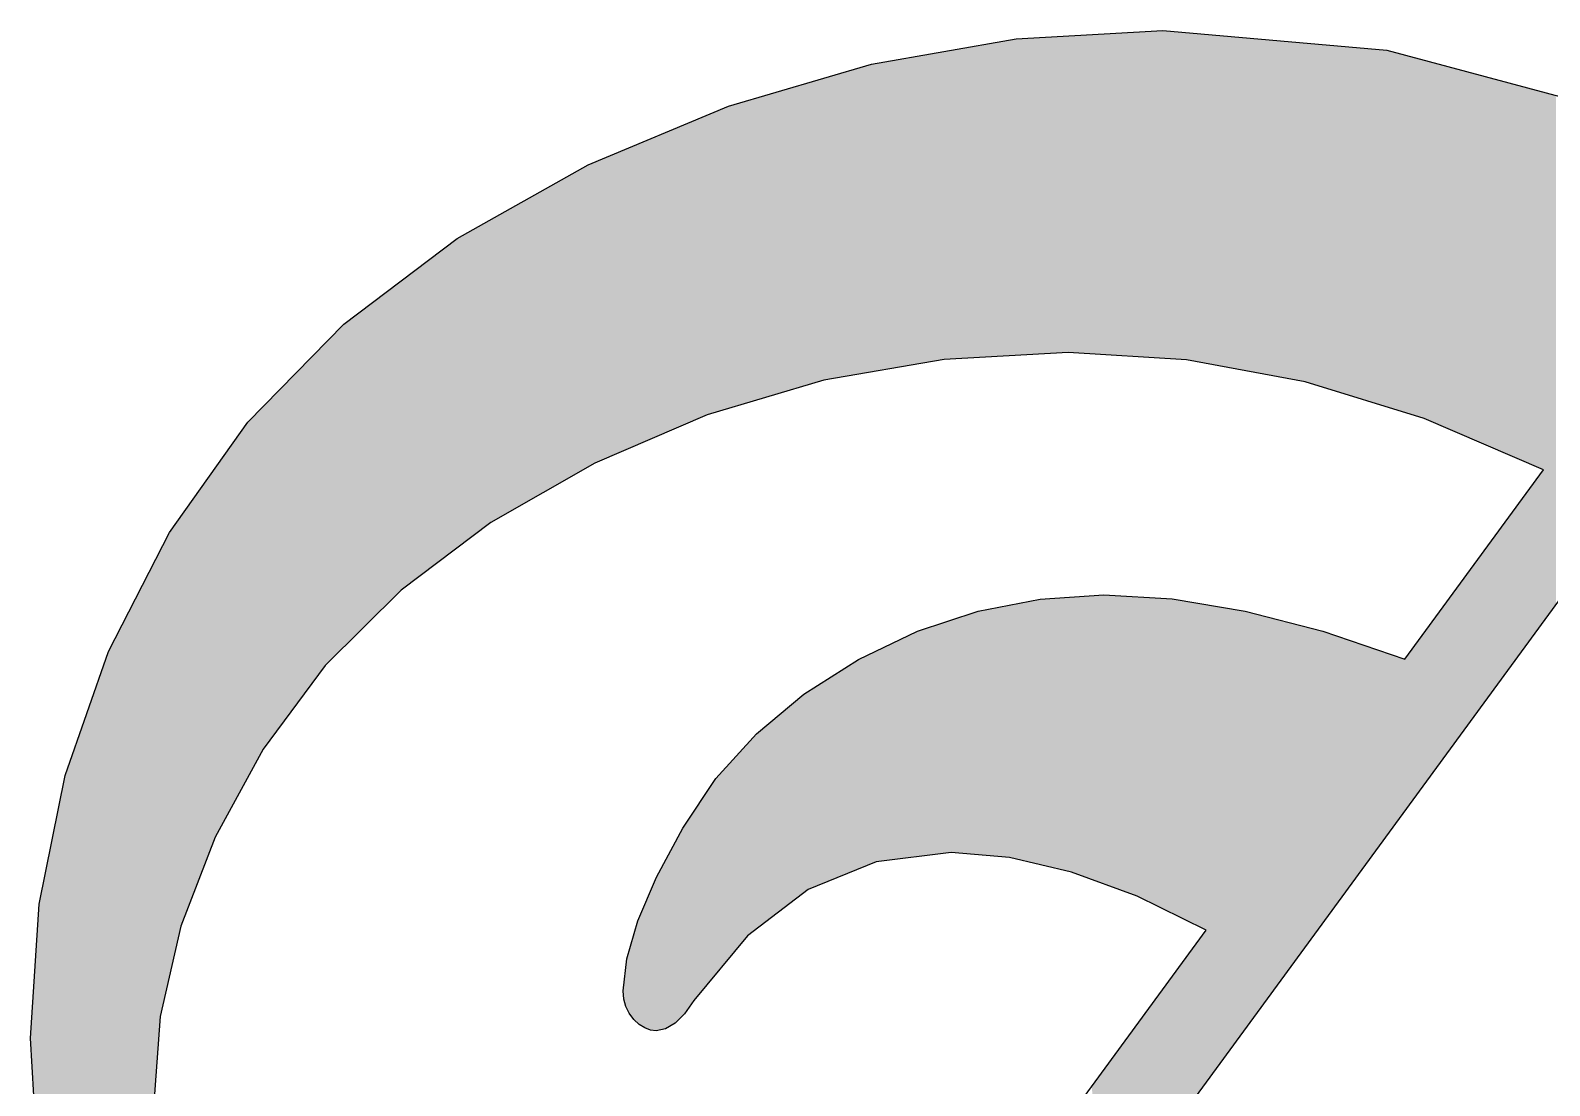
# Model space of a CAD drawing. Extents: x 71.7 to 141.5, y 142.1 to 180.9.
# Drawn here: x 128.4 to 136.24, y 175.45 to 180.89 of the extents above; entities that cross this region are included whole.
import ezdxf

# ---------------------------------------------------------------- set-up
doc = ezdxf.new("R2010")
doc.units = 0
doc.layers.add('SVG8', color=7, linetype='CONTINUOUS')

# ---------------------------------------------------------------- blocks, each defined once
blk = doc.blocks.new('*U6')
at = {"layer": 'SVG8', "color": 7}
for points in [[(133.4537, 179.2102), (133.4011, 180.8288), (133.4537, 180.838)], [(133.4876, 179.2121), (133.4537, 180.838), (133.4876, 180.8439)], [(133.4537, 179.2102), (133.4537, 180.838), (133.4876, 179.2121)], [(133.6125, 179.2191), (133.4876, 180.8439), (133.6125, 180.851)], [(133.4876, 179.2121), (133.4876, 180.8439), (133.6125, 179.2191)], [(133.6472, 179.221), (133.6125, 180.851), (133.6472, 180.853)], [(133.6125, 179.2191), (133.6125, 180.851), (133.6472, 179.221)], [(133.6516, 179.2212), (133.6472, 180.853), (133.6516, 180.8533)], [(133.6472, 179.221), (133.6472, 180.853), (133.6516, 179.2212)], [(133.7559, 179.2271), (133.6516, 180.8533), (133.7559, 180.8593)], [(133.6516, 179.2212), (133.6516, 180.8533), (133.7559, 179.2271)], [(133.7734, 179.226), (133.7559, 180.8593), (133.7734, 180.8603)], [(133.7559, 179.2271), (133.7559, 180.8593), (133.7734, 179.226)], [(133.8779, 179.2195), (133.7734, 180.8603), (133.8779, 180.8662)], [(133.7734, 179.226), (133.7734, 180.8603), (133.8779, 179.2195)], [(133.9404, 179.2156), (133.8779, 180.8662), (133.9404, 180.8698)], [(133.8779, 179.2195), (133.8779, 180.8662), (133.9404, 179.2156)], [(134.1115, 179.205), (133.9404, 180.8698), (134.1115, 180.8796)], [(133.9404, 179.2156), (133.9404, 180.8698), (134.1115, 179.205)], [(134.1238, 179.2043), (134.1115, 180.8796), (134.1238, 180.8803)], [(134.1115, 179.205), (134.1115, 180.8796), (134.1238, 179.2043)], [(134.2441, 179.1968), (134.1238, 180.8803), (134.2441, 180.8872)], [(134.1238, 179.2043), (134.1238, 180.8803), (134.2441, 179.1968)], [(134.2441, 179.1968), (134.2441, 180.8872), (134.2934, 179.1938)], [(134.2934, 179.1938), (134.2441, 180.8872), (134.2934, 180.8829)], [(134.2934, 179.1938), (134.2934, 180.8829), (134.3667, 179.1892)], [(134.3667, 179.1892), (134.2934, 180.8829), (134.3667, 180.8765)], [(134.3667, 179.1892), (134.3667, 180.8765), (134.457, 179.1725)], [(134.457, 179.1725), (134.3667, 180.8765), (134.457, 180.8686)], [(134.457, 179.1725), (134.457, 180.8686), (134.4673, 179.1706)], [(134.4673, 179.1706), (134.457, 180.8686), (134.4673, 180.8677)], [(134.4673, 179.1706), (134.4673, 180.8677), (134.4678, 179.1705)], [(134.4678, 179.1705), (134.4673, 180.8677), (134.4678, 180.8676)], [(134.4678, 179.1705), (134.4678, 180.8676), (134.6698, 179.133)], [(134.6698, 179.133), (134.4678, 180.8676), (134.6698, 180.8499)], [(134.6698, 179.133), (134.6698, 180.8499), (134.8215, 179.1049)], [(134.8215, 179.1049), (134.6698, 180.8499), (134.8215, 180.8366)], [(134.8215, 179.1049), (134.8215, 180.8366), (134.9595, 179.0793)], [(134.9595, 179.0793), (134.8215, 180.8366), (134.9595, 180.8245)], [(132.9801, 179.1679), (132.8833, 180.7387), (132.9801, 180.7555)], [(133.1161, 179.1914), (132.9801, 180.7555), (133.1161, 180.7792)], [(132.9801, 179.1679), (132.9801, 180.7555), (133.1161, 179.1914)], [(133.1523, 179.1934), (133.1161, 180.7792), (133.1523, 180.7855)], [(133.1161, 179.1914), (133.1161, 180.7792), (133.1523, 179.1934)], [(133.2924, 179.2012), (133.1523, 180.7855), (133.2924, 180.8099)], [(133.1523, 179.1934), (133.1523, 180.7855), (133.2924, 179.2012)], [(133.4011, 179.2073), (133.2924, 180.8099), (133.4011, 180.8288)], [(133.2924, 179.2012), (133.2924, 180.8099), (133.4011, 179.2073)], [(133.4011, 179.2073), (133.4011, 180.8288), (133.4537, 179.2102)], [(134.9595, 179.0793), (134.9595, 180.8245), (134.9789, 179.0757)], [(134.9789, 179.0757), (134.9595, 180.8245), (134.9789, 180.8228)], [(134.9789, 179.0757), (134.9789, 180.8228), (135.0694, 179.0478)], [(135.0694, 179.0478), (134.9789, 180.8228), (135.0694, 180.8149)], [(135.0694, 179.0478), (135.0694, 180.8149), (135.3643, 178.9569)], [(135.3643, 178.9569), (135.0694, 180.8149), (135.3643, 180.7891)], [(135.3643, 178.9569), (135.3643, 180.7891), (135.4006, 178.9457)], [(135.4006, 178.9457), (135.3643, 180.7891), (135.4006, 180.7859)], [(135.4006, 178.9457), (135.4006, 180.7859), (135.4922, 178.9174)], [(135.4922, 178.9174), (135.4006, 180.7859), (135.4922, 180.7614)], [(135.4922, 178.9174), (135.4922, 180.7614), (135.5334, 178.9047)], [(135.5334, 178.9047), (135.4922, 180.7614), (135.5334, 180.7503)], [(132.6758, 179.1153), (132.496, 180.6417), (132.6758, 180.6946)], [(132.7413, 179.1267), (132.6758, 180.6946), (132.7413, 180.7139)], [(132.6758, 179.1153), (132.6758, 180.6946), (132.7413, 179.1267)], [(132.7658, 179.1309), (132.7413, 180.7139), (132.7658, 180.7182)], [(132.7413, 179.1267), (132.7413, 180.7139), (132.7658, 179.1309)], [(132.8354, 179.1429), (132.7658, 180.7182), (132.8354, 180.7303)], [(132.7658, 179.1309), (132.7658, 180.7182), (132.8354, 179.1429)], [(132.874, 179.1496), (132.8354, 180.7303), (132.874, 180.737)], [(132.8354, 179.1429), (132.8354, 180.7303), (132.874, 179.1496)], [(132.8833, 179.1512), (132.874, 180.737), (132.8833, 180.7387)], [(132.874, 179.1496), (132.874, 180.737), (132.8833, 179.1512)], [(132.8833, 179.1512), (132.8833, 180.7387), (132.9801, 179.1679)], [(135.5334, 178.9047), (135.5334, 180.7503), (135.5924, 178.8865)], [(135.5924, 178.8865), (135.5334, 180.7503), (135.5924, 180.7346)], [(135.5924, 178.8865), (135.5924, 180.7346), (135.6709, 178.8527)], [(135.6709, 178.8527), (135.5924, 180.7346), (135.6709, 180.7135)], [(135.6709, 178.8527), (135.6709, 180.7135), (135.7651, 178.8121)], [(135.7651, 178.8121), (135.6709, 180.7135), (135.7651, 180.6883)], [(135.7651, 178.8121), (135.7651, 180.6883), (135.8496, 178.7757)], [(135.8496, 178.7757), (135.7651, 180.6883), (135.8496, 180.6657)], [(132.3938, 179.0539), (132.335, 180.5943), (132.3938, 180.6116)], [(132.416, 179.0605), (132.3938, 180.6116), (132.416, 180.6181)], [(132.3938, 179.0539), (132.3938, 180.6116), (132.416, 179.0605)], [(132.4248, 179.0631), (132.416, 180.6181), (132.4248, 180.6207)], [(132.416, 179.0605), (132.416, 180.6181), (132.4248, 179.0631)], [(132.496, 179.0843), (132.4248, 180.6207), (132.496, 180.6417)], [(132.4248, 179.0631), (132.4248, 180.6207), (132.496, 179.0843)], [(132.496, 179.0843), (132.496, 180.6417), (132.6758, 179.1153)], [(135.8496, 178.7757), (135.8496, 180.6657), (135.9387, 178.7372)], [(135.9387, 178.7372), (135.8496, 180.6657), (135.9387, 180.6419)], [(135.9387, 178.7372), (135.9387, 180.6419), (136.0283, 178.6986)], [(136.0283, 178.6986), (135.9387, 180.6419), (136.0283, 180.6179)], [(136.0283, 178.6986), (136.0283, 180.6179), (136.04, 178.6936)], [(136.04, 178.6936), (136.0283, 180.6179), (136.04, 180.6147)], [(136.04, 178.6936), (136.04, 180.6147), (136.207, 178.6216)], [(136.207, 178.6216), (136.04, 180.6147), (136.207, 180.57)], [(132.1029, 178.9675), (132.0193, 180.5013), (132.1029, 180.5259)], [(132.1486, 178.9811), (132.1029, 180.5259), (132.1486, 180.5394)], [(132.1029, 178.9675), (132.1029, 180.5259), (132.1486, 178.9811)], [(132.335, 179.0365), (132.1486, 180.5394), (132.335, 180.5943)], [(132.1486, 178.9811), (132.1486, 180.5394), (132.335, 179.0365)], [(132.335, 179.0365), (132.335, 180.5943), (132.3938, 179.0539)], [(136.207, 177.8403), (136.207, 180.57), (136.2717, 177.9286)], [(136.2717, 177.9286), (136.207, 180.57), (136.2717, 180.5527)], [(131.8955, 178.9059), (131.8262, 180.4222), (131.8955, 180.4512)], [(131.9401, 178.9192), (131.8955, 180.4512), (131.9401, 180.4699)], [(131.8955, 178.9059), (131.8955, 180.4512), (131.9401, 178.9192)], [(132.0055, 178.9386), (131.9401, 180.4699), (132.0055, 180.4973)], [(131.9401, 178.9192), (131.9401, 180.4699), (132.0055, 178.9386)], [(132.0193, 178.9427), (132.0055, 180.4973), (132.0193, 180.5013)], [(132.0055, 178.9386), (132.0055, 180.4973), (132.0193, 178.9427)], [(132.0193, 178.9427), (132.0193, 180.5013), (132.1029, 178.9675)], [(131.729, 178.8344), (131.6803, 180.3612), (131.729, 180.3816)], [(131.7686, 178.8514), (131.729, 180.3816), (131.7686, 180.3981)], [(131.729, 178.8344), (131.729, 180.3816), (131.7686, 178.8514)], [(131.7777, 178.8553), (131.7686, 180.3981), (131.7777, 180.4019)], [(131.7686, 178.8514), (131.7686, 180.3981), (131.7777, 178.8553)], [(131.8262, 178.8761), (131.7777, 180.4019), (131.8262, 180.4222)], [(131.7777, 178.8553), (131.7777, 180.4019), (131.8262, 178.8761)], [(131.8262, 178.8761), (131.8262, 180.4222), (131.8955, 178.9059)], [(131.5156, 178.7427), (131.4918, 180.2824), (131.5156, 180.2923)], [(131.5378, 178.7522), (131.5156, 180.2923), (131.5378, 180.3016)], [(131.5156, 178.7427), (131.5156, 180.2923), (131.5378, 178.7522)], [(131.5438, 178.7548), (131.5378, 180.3016), (131.5438, 180.3041)], [(131.5378, 178.7522), (131.5378, 180.3016), (131.5438, 178.7548)], [(131.5726, 178.7672), (131.5438, 180.3041), (131.5726, 180.3162)], [(131.5438, 178.7548), (131.5438, 180.3041), (131.5726, 178.7672)], [(131.602, 178.7798), (131.5726, 180.3162), (131.602, 180.3284)], [(131.5726, 178.7672), (131.5726, 180.3162), (131.602, 178.7798)], [(131.6318, 178.7926), (131.602, 180.3284), (131.6318, 180.3409)], [(131.602, 178.7798), (131.602, 180.3284), (131.6318, 178.7926)], [(131.634, 178.7935), (131.6318, 180.3409), (131.634, 180.3418)], [(131.6318, 178.7926), (131.6318, 180.3409), (131.634, 178.7935)], [(131.6428, 178.7973), (131.634, 180.3418), (131.6428, 180.3455)], [(131.634, 178.7935), (131.634, 180.3418), (131.6428, 178.7973)], [(131.6803, 178.8135), (131.6428, 180.3455), (131.6803, 180.3612)], [(131.6428, 178.7973), (131.6428, 180.3455), (131.6803, 178.8135)], [(131.6803, 178.8135), (131.6803, 180.3612), (131.729, 178.8344)], [(131.3145, 178.6562), (131.291, 180.1983), (131.3145, 180.2081)], [(131.4609, 178.7192), (131.3145, 180.2081), (131.4609, 180.2694)], [(131.3145, 178.6562), (131.3145, 180.2081), (131.4609, 178.7192)], [(131.4644, 178.7207), (131.4609, 180.2694), (131.4644, 180.2709)], [(131.4609, 178.7192), (131.4609, 180.2694), (131.4644, 178.7207)], [(131.4747, 178.7251), (131.4644, 180.2709), (131.4747, 180.2752)], [(131.4644, 178.7207), (131.4644, 180.2709), (131.4747, 178.7251)], [(131.4802, 178.7275), (131.4747, 180.2752), (131.4802, 180.2775)], [(131.4747, 178.7251), (131.4747, 180.2752), (131.4802, 178.7275)], [(131.4918, 178.7325), (131.4802, 180.2775), (131.4918, 180.2824)], [(131.4802, 178.7275), (131.4802, 180.2775), (131.4918, 178.7325)], [(131.4918, 178.7325), (131.4918, 180.2824), (131.5156, 178.7427)], [(131.2031, 178.5926), (131.0688, 180.0754), (131.2031, 180.1506)], [(131.2235, 178.6043), (131.2031, 180.1506), (131.2235, 180.162)], [(131.2031, 178.5926), (131.2031, 180.1506), (131.2235, 178.6043)], [(131.2803, 178.6367), (131.2235, 180.162), (131.2803, 180.1938)], [(131.2235, 178.6043), (131.2235, 180.162), (131.2803, 178.6367)], [(131.291, 178.6429), (131.2803, 180.1938), (131.291, 180.1983)], [(131.2803, 178.6367), (131.2803, 180.1938), (131.291, 178.6429)], [(131.291, 178.6429), (131.291, 180.1983), (131.3145, 178.6562)], [(131.0688, 178.5158), (130.9619, 180.0154), (131.0688, 180.0754)], [(131.0688, 178.5158), (131.0688, 180.0754), (131.2031, 178.5926)], [(130.9619, 178.4547), (130.8467, 179.9508), (130.9619, 180.0154)], [(130.9619, 178.4547), (130.9619, 180.0154), (131.0688, 178.5158)], [(130.7791, 178.3502), (130.6245, 179.8263), (130.7791, 179.913)], [(130.8467, 178.3888), (130.7791, 179.913), (130.8467, 179.9508)], [(130.7791, 178.3502), (130.7791, 179.913), (130.8467, 178.3888)], [(130.8467, 178.3888), (130.8467, 179.9508), (130.9619, 178.4547)], [(130.6049, 178.2196), (130.4023, 179.6622), (130.6049, 179.8154)], [(130.613, 178.2256), (130.6049, 179.8154), (130.613, 179.8199)], [(130.6049, 178.2196), (130.6049, 179.8154), (130.613, 178.2256)], [(130.6245, 178.2342), (130.613, 179.8199), (130.6245, 179.8263)], [(130.613, 178.2256), (130.613, 179.8199), (130.6245, 178.2342)], [(130.6245, 178.2342), (130.6245, 179.8263), (130.7791, 178.3502)], [(130.4023, 178.0676), (130.3157, 179.5967), (130.4023, 179.6622)], [(130.4023, 178.0676), (130.4023, 179.6622), (130.6049, 178.2196)], [(130.307, 177.9939), (130.274, 179.5652), (130.307, 179.5902)], [(130.3157, 178.0026), (130.307, 179.5902), (130.3157, 179.5967)], [(130.307, 177.9939), (130.307, 179.5902), (130.3157, 178.0026)], [(130.3157, 178.0026), (130.3157, 179.5967), (130.4023, 178.0676)], [(130.2561, 177.9433), (130.0203, 179.3735), (130.2561, 179.5517)], [(130.2642, 177.9513), (130.2561, 179.5517), (130.2642, 179.5578)], [(130.2561, 177.9433), (130.2561, 179.5517), (130.2642, 177.9513)], [(130.274, 177.9611), (130.2642, 179.5578), (130.274, 179.5652)], [(130.2642, 177.9513), (130.2642, 179.5578), (130.274, 177.9611)], [(130.274, 177.9611), (130.274, 179.5652), (130.307, 177.9939)], [(130.0203, 177.7087), (129.9244, 179.2755), (130.0203, 179.3735)], [(130.0203, 177.7087), (130.0203, 179.3735), (130.2561, 177.9433)], [(129.9244, 177.6134), (129.9153, 179.2661), (129.9244, 179.2755)], [(129.9244, 177.6134), (129.9244, 179.2755), (130.0203, 177.7087)], [(129.9153, 177.601), (129.7574, 179.1048), (129.9153, 179.2661)], [(129.9153, 177.601), (129.9153, 179.2661), (129.9244, 177.6134)], [(129.7574, 177.3879), (129.6055, 178.9494), (129.7574, 179.1048)], [(129.7574, 177.3879), (129.7574, 179.1048), (129.9153, 177.601)], [(129.5664, 177.1111), (129.526, 178.8681), (129.5664, 178.9094)], [(129.5762, 177.129), (129.5664, 178.9094), (129.5762, 178.9194)], [(129.5664, 177.1111), (129.5664, 178.9094), (129.5762, 177.129)], [(129.5798, 177.1357), (129.5762, 178.9194), (129.5798, 178.9232)], [(129.5762, 177.129), (129.5762, 178.9194), (129.5798, 177.1357)], [(129.6055, 177.1826), (129.5798, 178.9232), (129.6055, 178.9494)], [(129.5798, 177.1357), (129.5798, 178.9232), (129.6055, 177.1826)], [(129.6055, 177.1826), (129.6055, 178.9494), (129.7574, 177.3879)], [(129.5212, 177.0283), (129.4735, 178.7942), (129.5212, 178.8613)], [(129.526, 177.0372), (129.5212, 178.8613), (129.526, 178.8681)], [(129.5212, 177.0283), (129.5212, 178.8613), (129.526, 177.0372)], [(129.526, 177.0372), (129.526, 178.8681), (129.5664, 177.1111)], [(129.4234, 176.8494), (129.3809, 178.6637), (129.4234, 178.7237)], [(129.4397, 176.8792), (129.4234, 178.7237), (129.4397, 178.7466)], [(129.4234, 176.8494), (129.4234, 178.7237), (129.4397, 176.8792)], [(129.4735, 176.941), (129.4397, 178.7466), (129.4735, 178.7942)], [(129.4397, 176.8792), (129.4397, 178.7466), (129.4735, 176.941)], [(129.4735, 176.941), (129.4735, 178.7942), (129.5212, 177.0283)], [(129.3655, 176.7433), (129.3575, 178.6309), (129.3655, 178.6421)], [(129.3711, 176.7535), (129.3655, 178.6421), (129.3711, 178.65)], [(129.3655, 176.7433), (129.3655, 178.6421), (129.3711, 176.7535)], [(129.3723, 176.7557), (129.3711, 178.65), (129.3723, 178.6516)], [(129.3711, 176.7535), (129.3711, 178.65), (129.3723, 176.7557)], [(129.3809, 176.7714), (129.3723, 178.6516), (129.3809, 178.6637)], [(129.3723, 176.7557), (129.3723, 178.6516), (129.3809, 176.7714)], [(129.3809, 176.7714), (129.3809, 178.6637), (129.4234, 176.8494)], [(129.3136, 176.6145), (129.3038, 178.5552), (129.3136, 178.5689)], [(129.3146, 176.6172), (129.3136, 178.5689), (129.3146, 178.5704)], [(129.3136, 176.6145), (129.3136, 178.5689), (129.3146, 176.6172)], [(129.3196, 176.6302), (129.3146, 178.5704), (129.3196, 178.5774)], [(129.3146, 176.6172), (129.3146, 178.5704), (129.3196, 176.6302)], [(129.3466, 176.7002), (129.3196, 178.5774), (129.3466, 178.6154)], [(129.3196, 176.6302), (129.3196, 178.5774), (129.3466, 176.7002)], [(129.3575, 176.7287), (129.3466, 178.6154), (129.3575, 178.6309)], [(129.3466, 176.7002), (129.3466, 178.6154), (129.3575, 176.7287)], [(129.3575, 176.7287), (129.3575, 178.6309), (129.3655, 176.7433)], [(136.207, 177.8403), (136.04, 178.3937), (136.207, 178.6216)], [(129.3038, 176.5893), (129.2441, 178.4712), (129.3038, 178.5552)], [(129.3038, 176.5893), (129.3038, 178.5552), (129.3136, 176.6145)], [(129.2006, 176.3213), (129.1805, 178.3817), (129.2006, 178.4099)], [(129.2433, 176.4321), (129.2006, 178.4099), (129.2433, 178.47)], [(129.2006, 176.3213), (129.2006, 178.4099), (129.2433, 176.4321)], [(129.2441, 176.4344), (129.2433, 178.47), (129.2441, 178.4712)], [(129.2433, 176.4321), (129.2433, 178.47), (129.2441, 176.4344)], [(129.2441, 176.4344), (129.2441, 178.4712), (129.3038, 176.5893)], [(129.1718, 176.231), (129.1367, 178.3199), (129.1718, 178.3693)], [(129.1742, 176.2416), (129.1718, 178.3693), (129.1742, 178.3728)], [(129.1718, 176.231), (129.1718, 178.3693), (129.1742, 176.2416)], [(129.1805, 176.2693), (129.1742, 178.3728), (129.1805, 178.3817)], [(129.1742, 176.2416), (129.1742, 178.3728), (129.1805, 176.2693)], [(129.1805, 176.2693), (129.1805, 178.3817), (129.2006, 176.3213)], [(136.0283, 177.5965), (135.9387, 178.2554), (136.0283, 178.3777)], [(136.04, 177.6125), (136.0283, 178.3777), (136.04, 178.3937)], [(136.0283, 177.5965), (136.0283, 178.3777), (136.04, 177.6125)], [(136.04, 177.6125), (136.04, 178.3937), (136.207, 177.8403)], [(129.0977, 175.9062), (129.0924, 178.2414), (129.0977, 178.2516)], [(129.1221, 176.0131), (129.0977, 178.2516), (129.1221, 178.2993)], [(129.0977, 175.9062), (129.0977, 178.2516), (129.1221, 176.0131)], [(129.1236, 176.0196), (129.1221, 178.2993), (129.1236, 178.3014)], [(129.1221, 176.0131), (129.1221, 178.2993), (129.1236, 176.0196)], [(129.1367, 176.0773), (129.1236, 178.3014), (129.1367, 178.3199)], [(129.1236, 176.0196), (129.1236, 178.3014), (129.1367, 176.0773)], [(129.1367, 176.0773), (129.1367, 178.3199), (129.1718, 176.231)], [(135.9387, 177.4742), (135.8496, 178.1338), (135.9387, 178.2554)], [(135.9387, 177.4742), (135.9387, 178.2554), (136.0283, 177.5965)], [(129.0744, 175.8044), (129.0554, 178.1691), (129.0744, 178.2062)], [(129.0924, 175.8832), (129.0744, 178.2062), (129.0924, 178.2414)], [(129.0744, 175.8044), (129.0744, 178.2062), (129.0924, 175.8832)], [(129.0924, 175.8832), (129.0924, 178.2414), (129.0977, 175.9062)], [(129.0336, 173.4202), (129.0059, 178.0724), (129.0336, 178.1265)], [(129.0391, 173.4122), (129.0336, 178.1265), (129.0391, 178.1372)], [(129.0336, 173.4202), (129.0336, 178.1265), (129.0391, 173.4122)], [(129.0554, 175.5514), (129.0391, 178.1372), (129.0554, 178.1691)], [(129.0391, 175.334), (129.0391, 178.1372), (129.0554, 175.5514)], [(129.0554, 175.5514), (129.0554, 178.1691), (129.0744, 175.8044)], [(135.8496, 177.3526), (135.7651, 178.0185), (135.8496, 178.1338)], [(135.8496, 177.3526), (135.8496, 178.1338), (135.9387, 177.4742)], [(128.9756, 173.5049), (128.9627, 177.9881), (128.9756, 178.0132)], [(128.9878, 173.487), (128.9756, 178.0132), (128.9878, 178.0371)], [(128.9756, 173.5049), (128.9756, 178.0132), (128.9878, 173.487)], [(128.9974, 173.473), (128.9878, 178.0371), (128.9974, 178.0559)], [(128.9878, 173.487), (128.9878, 178.0371), (128.9974, 173.473)], [(129.0059, 173.4606), (128.9974, 178.0559), (129.0059, 178.0724)], [(128.9974, 173.473), (128.9974, 178.0559), (129.0059, 173.4606)], [(129.0059, 173.4606), (129.0059, 178.0724), (129.0336, 173.4202)], [(135.7651, 177.2374), (135.6709, 177.8899), (135.7651, 178.0185)], [(135.7651, 177.2374), (135.7651, 178.0185), (135.8496, 177.3526)], [(128.9512, 173.554), (128.9121, 177.8892), (128.9512, 177.9655)], [(128.9603, 173.5356), (128.9512, 177.9655), (128.9603, 177.9834)], [(128.9512, 173.554), (128.9512, 177.9655), (128.9603, 173.5356)], [(128.9627, 173.5308), (128.9603, 177.9834), (128.9627, 177.9881)], [(128.9603, 173.5356), (128.9603, 177.9834), (128.9627, 173.5308)], [(128.9627, 173.5308), (128.9627, 177.9881), (128.9756, 173.5049)], [(133.6125, 176.5867), (133.4876, 177.932), (133.6125, 177.9563)], [(133.6472, 176.5786), (133.6125, 177.9563), (133.6472, 177.9585)], [(133.6125, 176.5867), (133.6125, 177.9563), (133.6472, 176.5786)], [(133.6516, 176.5775), (133.6472, 177.9585), (133.6516, 177.9588)], [(133.6472, 176.5786), (133.6472, 177.9585), (133.6516, 176.5775)], [(133.7559, 176.5531), (133.6516, 177.9588), (133.7559, 177.9654)], [(133.6516, 176.5775), (133.6516, 177.9588), (133.7559, 176.5531)], [(133.7734, 176.549), (133.7559, 177.9654), (133.7734, 177.9665)], [(133.7559, 176.5531), (133.7559, 177.9654), (133.7734, 176.549)], [(133.8779, 176.5103), (133.7734, 177.9665), (133.8779, 177.9731)], [(133.7734, 176.549), (133.7734, 177.9665), (133.8779, 176.5103)], [(133.9404, 176.4872), (133.8779, 177.9731), (133.9404, 177.9771)], [(133.8779, 176.5103), (133.8779, 177.9731), (133.9404, 176.4872)], [(133.9404, 176.4872), (133.9404, 177.9771), (134.1115, 176.424)], [(134.1115, 176.424), (133.9404, 177.9771), (134.1115, 177.967)], [(134.1115, 176.424), (134.1115, 177.967), (134.1238, 176.4179)], [(134.1238, 176.4179), (134.1115, 177.967), (134.1238, 177.9663)], [(134.1238, 176.4179), (134.1238, 177.9663), (134.2441, 176.3588)], [(134.2441, 176.3588), (134.1238, 177.9663), (134.2441, 177.9592)], [(134.2441, 176.3588), (134.2441, 177.9592), (134.2934, 176.3346)], [(134.2934, 176.3346), (134.2441, 177.9592), (134.2934, 177.9564)], [(134.2934, 176.3346), (134.2934, 177.9564), (134.3667, 176.2987)], [(134.3667, 176.2987), (134.2934, 177.9564), (134.3667, 177.9443)], [(134.3667, 176.2987), (134.3667, 177.9443), (134.457, 176.2543)], [(134.457, 176.2543), (134.3667, 177.9443), (134.457, 177.9294)], [(128.9083, 173.6402), (128.808, 177.686), (128.9083, 177.8818)], [(128.9121, 173.6326), (128.9083, 177.8818), (128.9121, 177.8892)], [(128.9083, 173.6402), (128.9083, 177.8818), (128.9121, 173.6326)], [(128.9121, 173.6326), (128.9121, 177.8892), (128.9512, 173.554)], [(133.2924, 176.6373), (133.1523, 177.8475), (133.2924, 177.894)], [(133.4011, 176.6283), (133.2924, 177.894), (133.4011, 177.9151)], [(133.2924, 176.6373), (133.2924, 177.894), (133.4011, 176.6283)], [(133.4537, 176.6239), (133.4011, 177.9151), (133.4537, 177.9254)], [(133.4011, 176.6283), (133.4011, 177.9151), (133.4537, 176.6239)], [(133.4876, 176.616), (133.4537, 177.9254), (133.4876, 177.932)], [(133.4537, 176.6239), (133.4537, 177.9254), (133.4876, 176.616)], [(133.4876, 176.616), (133.4876, 177.932), (133.6125, 176.5867)], [(134.457, 176.2543), (134.457, 177.9294), (134.4673, 176.2493)], [(134.4673, 176.2493), (134.457, 177.9294), (134.4673, 177.9277)], [(134.4673, 176.2493), (134.4673, 177.9277), (134.4678, 176.249)], [(134.4678, 176.249), (134.4673, 177.9277), (134.4678, 177.9276)], [(134.4678, 175.4672), (134.4678, 177.9276), (134.6698, 175.7429)], [(134.6698, 175.7429), (134.4678, 177.9276), (134.6698, 177.8943)], [(134.6698, 175.7429), (134.6698, 177.8943), (134.8215, 175.9499)], [(134.8215, 175.9499), (134.6698, 177.8943), (134.8215, 177.855)], [(135.6709, 177.1088), (135.5924, 177.7827), (135.6709, 177.8899)], [(135.6709, 177.1088), (135.6709, 177.8899), (135.7651, 177.2374)], [(132.9801, 176.6277), (132.8833, 177.744), (132.9801, 177.7902)], [(133.1161, 176.6445), (132.9801, 177.7902), (133.1161, 177.8354)], [(132.9801, 176.6277), (132.9801, 177.7902), (133.1161, 176.6445)], [(133.1523, 176.6489), (133.1161, 177.8354), (133.1523, 177.8475)], [(133.1161, 176.6445), (133.1161, 177.8354), (133.1523, 176.6489)], [(133.1523, 176.6489), (133.1523, 177.8475), (133.2924, 176.6373)], [(134.8215, 175.9499), (134.8215, 177.855), (134.9595, 176.1381)], [(134.9595, 176.1381), (134.8215, 177.855), (134.9595, 177.8193)], [(134.9595, 176.1381), (134.9595, 177.8193), (134.9789, 176.1646)], [(134.9789, 176.1646), (134.9595, 177.8193), (134.9789, 177.8143)], [(134.9789, 176.1646), (134.9789, 177.8143), (135.0694, 176.2881)], [(135.0694, 176.2881), (134.9789, 177.8143), (135.0694, 177.7908)], [(135.0694, 176.2881), (135.0694, 177.7908), (135.3643, 176.6904)], [(135.3643, 176.6904), (135.0694, 177.7908), (135.3643, 177.6898)], [(135.5924, 177.0016), (135.5334, 177.7023), (135.5924, 177.7827)], [(135.5924, 177.0016), (135.5924, 177.7827), (135.6709, 177.1088)], [(132.8354, 176.6099), (132.7658, 177.688), (132.8354, 177.7212)], [(132.874, 176.6146), (132.8354, 177.7212), (132.874, 177.7396)], [(132.8354, 176.6099), (132.8354, 177.7212), (132.874, 176.6146)], [(132.8833, 176.6158), (132.874, 177.7396), (132.8833, 177.744)], [(132.874, 176.6146), (132.874, 177.7396), (132.8833, 176.6158)], [(132.8833, 176.6158), (132.8833, 177.744), (132.9801, 176.6277)], [(135.5334, 176.9213), (135.4922, 177.646), (135.5334, 177.7023)], [(135.5334, 176.9213), (135.5334, 177.7023), (135.5924, 177.0016)], [(128.796, 173.8662), (128.7256, 177.4513), (128.796, 177.6517)], [(128.808, 173.842), (128.796, 177.6517), (128.808, 177.686)], [(128.796, 173.8662), (128.796, 177.6517), (128.808, 173.842)], [(128.808, 173.842), (128.808, 177.686), (128.9083, 173.6402)], [(132.6758, 176.5646), (132.496, 177.531), (132.6758, 177.645)], [(132.7413, 176.5913), (132.6758, 177.645), (132.7413, 177.6763)], [(132.6758, 176.5646), (132.6758, 177.645), (132.7413, 176.5913)], [(132.7658, 176.6013), (132.7413, 177.6763), (132.7658, 177.688)], [(132.7413, 176.5913), (132.7413, 177.6763), (132.7658, 176.6013)], [(132.7658, 176.6013), (132.7658, 177.688), (132.8354, 176.6099)], [(135.3643, 176.6904), (135.3643, 177.6898), (135.4006, 176.74)], [(135.4006, 176.74), (135.3643, 177.6898), (135.4006, 177.6774)], [(135.4006, 176.74), (135.4006, 177.6774), (135.4922, 176.865)], [(135.4922, 176.865), (135.4006, 177.6774), (135.4922, 177.646)], [(135.4922, 176.865), (135.4922, 177.646), (135.5334, 176.9213)], [(132.3938, 176.4416), (132.335, 177.4172), (132.3938, 177.4662)], [(132.416, 176.4585), (132.3938, 177.4662), (132.416, 177.4803)], [(132.3938, 176.4416), (132.3938, 177.4662), (132.416, 176.4585)], [(132.4248, 176.4621), (132.416, 177.4803), (132.4248, 177.4859)], [(132.416, 176.4585), (132.416, 177.4803), (132.4248, 176.4621)], [(132.496, 176.4911), (132.4248, 177.4859), (132.496, 177.531)], [(132.4248, 176.4621), (132.4248, 177.4859), (132.496, 176.4911)], [(132.496, 176.4911), (132.496, 177.531), (132.6758, 176.5646)], [(128.7255, 174.0082), (128.6923, 177.3562), (128.7255, 177.4509)], [(128.7256, 174.0078), (128.7255, 177.4509), (128.7256, 177.4513)], [(128.7255, 174.0082), (128.7255, 177.4509), (128.7256, 174.0078)], [(128.7256, 174.0078), (128.7256, 177.4513), (128.796, 173.8662)], [(132.335, 176.3969), (132.1486, 177.2617), (132.335, 177.4172)], [(132.335, 176.3969), (132.335, 177.4172), (132.3938, 176.4416)], [(128.6923, 174.1073), (128.6008, 177.0957), (128.6923, 177.3562)], [(128.6923, 174.1073), (128.6923, 177.3562), (128.7255, 174.0082)], [(132.1486, 176.2552), (132.1029, 177.2113), (132.1486, 177.2617)], [(132.1486, 176.2552), (132.1486, 177.2617), (132.335, 176.3969)], [(132.1029, 176.2205), (132.0193, 177.119), (132.1029, 177.2113)], [(132.1029, 176.2205), (132.1029, 177.2113), (132.1486, 176.2552)], [(128.6008, 174.38), (128.5837, 177.0471), (128.6008, 177.0957)], [(128.6008, 174.38), (128.6008, 177.0957), (128.6923, 174.1073)], [(132.0055, 176.1032), (131.9401, 177.0316), (132.0055, 177.1038)], [(132.0193, 176.1198), (132.0055, 177.1038), (132.0193, 177.119)], [(132.0055, 176.1032), (132.0055, 177.1038), (132.0193, 176.1198)], [(132.0193, 176.1198), (132.0193, 177.119), (132.1029, 176.2205)], [(128.5752, 174.4563), (128.5471, 176.8663), (128.5752, 177.0049)], [(128.5837, 174.4309), (128.5752, 177.0049), (128.5837, 177.0471)], [(128.5752, 174.4563), (128.5752, 177.0049), (128.5837, 174.4309)], [(128.5837, 174.4309), (128.5837, 177.0471), (128.6008, 174.38)], [(131.9401, 176.0244), (131.8955, 176.965), (131.9401, 177.0316)], [(131.9401, 176.0244), (131.9401, 177.0316), (132.0055, 176.1032)], [(131.8955, 175.9707), (131.8262, 176.8618), (131.8955, 176.965)], [(131.8955, 175.9707), (131.8955, 176.965), (131.9401, 176.0244)], [(128.5471, 174.54), (128.5215, 176.7397), (128.5471, 176.8663)], [(128.5471, 174.54), (128.5471, 176.8663), (128.5752, 174.4563)], [(131.8262, 175.8872), (131.7777, 176.7895), (131.8262, 176.8618)], [(131.8262, 175.8872), (131.8262, 176.8618), (131.8955, 175.9707)], [(131.7686, 175.8098), (131.729, 176.7013), (131.7686, 176.7759)], [(131.7777, 175.8189), (131.7686, 176.7759), (131.7777, 176.7895)], [(131.7686, 175.8098), (131.7686, 176.7759), (131.7777, 175.8189)], [(131.7777, 175.8189), (131.7777, 176.7895), (131.8262, 175.8872)], [(128.5215, 174.6744), (128.4574, 176.4234), (128.5215, 176.7397)], [(128.5215, 174.6744), (128.5215, 176.7397), (128.5471, 174.54)], [(131.729, 175.7701), (131.6803, 176.6095), (131.729, 176.7013)], [(131.729, 175.7701), (131.729, 176.7013), (131.7686, 175.8098)], [(131.6803, 175.7407), (131.6428, 176.5387), (131.6803, 176.6095)], [(131.6803, 175.7407), (131.6803, 176.6095), (131.729, 175.7701)], [(131.6428, 175.7332), (131.634, 176.522), (131.6428, 176.5387)], [(131.6428, 175.7332), (131.6428, 176.5387), (131.6803, 175.7407)], [(131.602, 175.7346), (131.5726, 176.3787), (131.602, 176.4473)], [(131.6318, 175.731), (131.602, 176.4473), (131.6318, 176.517)], [(131.602, 175.7346), (131.602, 176.4473), (131.6318, 175.731)], [(131.634, 175.7314), (131.6318, 176.517), (131.634, 176.522)], [(131.6318, 175.731), (131.6318, 176.517), (131.634, 175.7314)], [(131.634, 175.7314), (131.634, 176.522), (131.6428, 175.7332)], [(128.4492, 175.0536), (128.44, 176.2418), (128.4492, 176.3826)], [(128.4574, 175.0103), (128.4492, 176.3826), (128.4574, 176.4234)], [(128.4492, 175.0536), (128.4492, 176.3826), (128.4574, 175.0103)], [(128.4574, 175.0103), (128.4574, 176.4234), (128.5215, 174.6744)], [(131.5726, 175.7456), (131.5438, 176.3113), (131.5726, 176.3787)], [(131.5726, 175.7456), (131.5726, 176.3787), (131.602, 175.7346)], [(131.5378, 175.7693), (131.5156, 176.2221), (131.5378, 176.2974)], [(131.5438, 175.7639), (131.5378, 176.2974), (131.5438, 176.3113)], [(131.5378, 175.7693), (131.5378, 176.2974), (131.5438, 175.7639)], [(131.5438, 175.7639), (131.5438, 176.3113), (131.5726, 175.7456)], [(128.44, 175.1016), (128.4274, 176.0471), (128.44, 176.2418)], [(128.44, 175.1016), (128.44, 176.2418), (128.4492, 175.0536)], [(131.5156, 175.7896), (131.4918, 176.1415), (131.5156, 176.2221)], [(131.5156, 175.7896), (131.5156, 176.2221), (131.5378, 175.7693)], [(134.457, 175.4526), (134.3667, 176.111), (134.457, 176.2344)], [(134.4673, 175.4666), (134.457, 176.2344), (134.4673, 176.2484)], [(134.457, 175.4526), (134.457, 176.2344), (134.4673, 175.4666)], [(134.4678, 175.4672), (134.4673, 176.2484), (134.4678, 176.249)], [(134.4673, 175.4666), (134.4673, 176.2484), (134.4678, 175.4672)], [(131.4918, 175.8207), (131.4802, 176.102), (131.4918, 176.1415)], [(131.4918, 175.8207), (131.4918, 176.1415), (131.5156, 175.7896)], [(131.4747, 175.8555), (131.4644, 175.9659), (131.4747, 176.0551)], [(131.4802, 175.8444), (131.4747, 176.0551), (131.4802, 176.102)], [(131.4747, 175.8555), (131.4747, 176.0551), (131.4802, 175.8444)], [(131.4802, 175.8444), (131.4802, 176.102), (131.4918, 175.8207)], [(134.3667, 175.3293), (134.2934, 176.011), (134.3667, 176.111)], [(134.3667, 175.3293), (134.3667, 176.111), (134.457, 175.4526)], [(128.4274, 175.3109), (128.4043, 175.6924), (128.4274, 176.0471)], [(128.4274, 175.3109), (128.4274, 176.0471), (128.44, 175.1016)], [(134.2934, 175.2294), (134.2441, 175.9437), (134.2934, 176.011)], [(134.2934, 175.2294), (134.2934, 176.011), (134.3667, 175.3293)], [(131.4644, 175.8939), (131.4609, 175.936), (131.4644, 175.9659)], [(131.4644, 175.8939), (131.4644, 175.9659), (131.4747, 175.8555)], [(134.2441, 175.1621), (134.1238, 175.7794), (134.2441, 175.9437)], [(134.2441, 175.1621), (134.2441, 175.9437), (134.2934, 175.2294)], [(134.1115, 174.981), (133.9404, 175.5291), (134.1115, 175.7626)], [(134.1238, 174.9979), (134.1115, 175.7626), (134.1238, 175.7794)], [(134.1115, 174.981), (134.1115, 175.7626), (134.1238, 174.9979)], [(134.1238, 174.9979), (134.1238, 175.7794), (134.2441, 175.1621)], [(133.9404, 174.7477), (133.8779, 175.4437), (133.9404, 175.5291)], [(133.9404, 174.7477), (133.9404, 175.5291), (134.1115, 174.981)]]:
    blk.add_solid(points, dxfattribs=at)
blk = doc.blocks.new('BLOCK_2')
at = {"layer": 'SVG8'}
for points in [[(130.613, 170.9877), (130.9619, 171.4639), (130.307, 171.9906), (129.7574, 172.5063), (129.3136, 173.0112), (128.9756, 173.5049), (128.7256, 174.0078), (128.5471, 174.54), (128.44, 175.1016), (128.4043, 175.6924), (128.4492, 176.3826), (128.5837, 177.0471), (128.808, 177.686), (129.1221, 178.2993), (129.526, 178.8681), (130.0203, 179.3735), (130.6049, 179.8154), (131.2803, 180.1938), (132.0055, 180.4973), (132.7413, 180.7139), (133.4876, 180.8439), (134.2441, 180.8872), (135.4006, 180.7859), (136.5365, 180.4819)], [(136.207, 178.6216), (135.5924, 178.8865), (134.9789, 179.0757), (134.3667, 179.1892), (133.7559, 179.2271), (133.1161, 179.1914), (132.496, 179.0843), (131.8955, 178.9059), (131.3145, 178.6562), (130.7791, 178.3502), (130.3157, 178.0026), (129.9244, 177.6134), (129.6055, 177.1826), (129.3575, 176.7287), (129.1805, 176.2693), (129.0744, 175.8044), (129.0391, 175.334)], [(133.6516, 175.1348), (134.4678, 176.249), (134.1115, 176.424), (133.7734, 176.549), (133.4537, 176.6239), (133.1523, 176.6489), (132.7658, 176.6013), (132.416, 176.4585), (132.1029, 176.2205), (131.8262, 175.8872), (131.7777, 175.8189), (131.729, 175.7701), (131.6803, 175.7407), (131.6318, 175.731), (131.602, 175.7346), (131.5726, 175.7456), (131.5438, 175.7639), (131.5156, 175.7896), (131.4918, 175.8207), (131.4747, 175.8555), (131.4644, 175.8939), (131.4609, 175.936), (131.4802, 176.102), (131.5378, 176.2974), (131.634, 176.522), (131.7686, 176.7759), (131.9401, 177.0316), (132.1486, 177.2617), (132.3938, 177.4662), (132.6758, 177.645), (132.9801, 177.7902), (133.2924, 177.894), (133.6125, 177.9563), (133.9404, 177.9771), (134.2934, 177.9564), (134.6698, 177.8943), (135.0694, 177.7908), (135.4922, 177.646), (135.6709, 177.8899), (135.8496, 178.1338), (136.0283, 178.3777), (136.207, 178.6216), (136.207, 178.6216)], [(137.4668, 177.6147), (137.337, 177.7568), (137.2303, 177.871), (137.147, 177.9571), (137.0869, 178.0151), (137.0307, 178.0632), (136.9308, 178.1393), (136.7871, 178.2436), (136.5996, 178.376), (135.5334, 176.9213), (134.4673, 175.4666), (133.4011, 174.0118), (132.335, 172.5571), (133.6472, 172.5571), (134.9595, 172.5571), (136.2717, 172.5571), (137.584, 172.5571), (137.5547, 173.8215), (137.5254, 175.0859), (137.4961, 176.3503), (137.4668, 177.6147), (137.4668, 177.6147)]]:
    blk.add_lwpolyline(points, dxfattribs=at)
at = {"layer": 'SVG8', "color": 7}
blk.add_blockref('*U6', (0, 0), dxfattribs=at)

msp = doc.modelspace()

# ---------------------------------------------------------------- block references
at = {"layer": 'SVG8'}
msp.add_blockref('BLOCK_2', (0, 0), dxfattribs=at)

doc.saveas('drawing.dxf')
